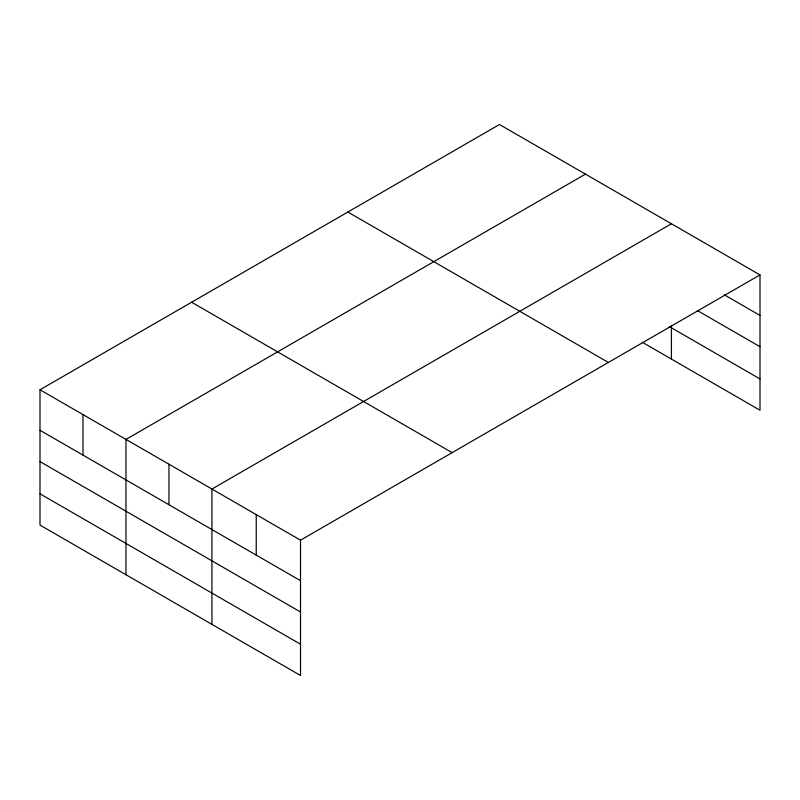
<?xml version="1.0" encoding="UTF-8"?>
<svg xmlns="http://www.w3.org/2000/svg" width="800" height="800" viewBox="0 0 800 800"><rect width="100%" height="100%" fill="white"/><g stroke="black" fill="none" stroke-linecap="round" stroke-linejoin="round"><path stroke-width="1.2" d="M40 389.77L300.52 540.18L300.52 675.5L40 525.1L40 389.77L499.48 124.5L760 274.9L760 410.23L642.41 342.33M585.45 174.13L125.97 439.41L125.97 574.73M671.42 223.77L211.94 489.04L211.94 624.37M300.52 540.18L760 274.9M724.35 294.84L760 315.42M697.35 310.53L760 346.71M669.27 326.56L760 378.94M347.85 212.04L608.37 362.45M191.63 302.23L452.15 452.64M40 430.29L300.52 580.7M40 461.58L300.52 611.99M40 493.81L300.52 644.22M671.42 325.32L671.42 359.09M256.23 514.61L256.23 555.13M168.96 464.23L168.96 504.74M82.99 414.59L82.99 455.11"/></g></svg>
